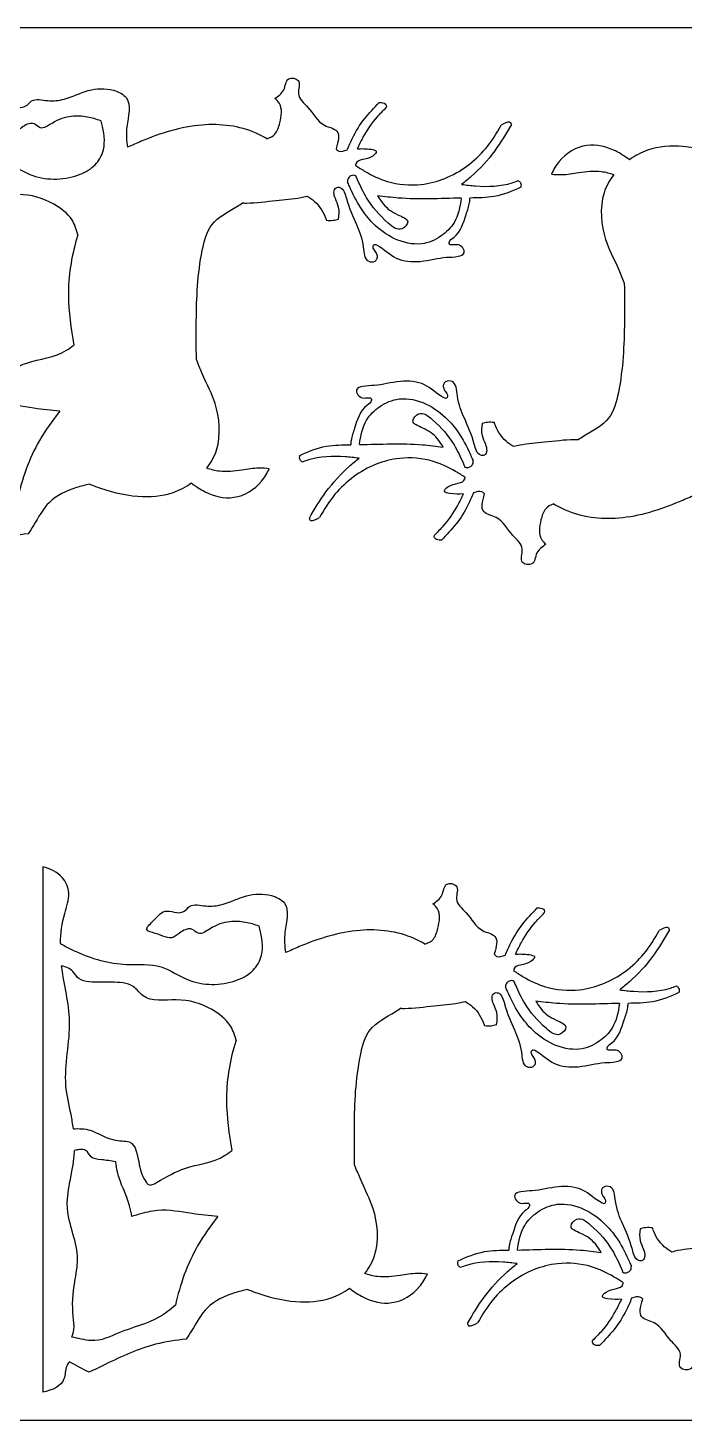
# Model space of a CAD drawing. Header units: inches. Extents: x 473.1 to 515.3, y 216.8 to 240.4.
# Drawn here: x 480.84 to 486.49, y 228.36 to 240.36 of the extents above; entities that cross this region are included whole.
import ezdxf

# ---------------------------------------------------------------- set-up
doc = ezdxf.new("R2010")
doc.units = ezdxf.units.IN
doc.header["$MEASUREMENT"] = 0

msp = doc.modelspace()

# ---------------------------------------------------------------- linework, layer by layer
at = {"color": 1}
for p, q in [((497.09, 240.362), (473.09, 240.362)), ((473.09, 228.362), (497.09, 228.362))]:
    msp.add_line(p, q, dxfattribs=at)
at = {"color": 5}
msp.add_line((480.966, 233.131), (480.966, 228.602), dxfattribs=at)
for points, knots in [([(482.966, 239.752), (482.98, 239.763), (483.009, 239.784), (483.059, 239.835), (483.057, 239.943), (483.205, 239.917), (483.137, 239.772), (483.281, 239.667), (483.345, 239.518), (483.536, 239.486), (483.514, 239.386), (483.493, 239.319)], [0.0335602, 0.0335602, 0.0335602, 0.0335602, 0.0751985, 0.1162753, 0.1974694, 0.2588353, 0.3456807, 0.4572883, 0.6191525, 0.7096887, 0.8188008, 0.8188008, 0.8188008, 0.8188008]), ([(481.468, 239.56), (481.43, 239.574), (481.348, 239.599), (481.198, 239.606), (481.071, 239.562), (480.955, 239.474), (480.886, 239.555), (480.797, 239.519), (480.712, 239.433), (480.612, 239.492), (480.469, 239.523), (480.578, 239.624), (480.648, 239.712), (480.749, 239.673), (480.825, 239.678), (480.881, 239.763), (481.014, 239.723), (481.177, 239.745), (481.354, 239.835), (481.546, 239.847), (481.749, 239.748), (481.679, 239.531), (481.688, 239.388), (481.697, 239.332)], [0.075344, 0.075344, 0.075344, 0.075344, 0.16897, 0.273404, 0.410715, 0.49524, 0.542149, 0.617082, 0.680191, 0.803806, 0.863576, 0.929606, 1.047787, 1.113322, 1.157595, 1.212393, 1.318851, 1.427877, 1.598184, 1.765158, 1.864327, 2.056465, 2.188796, 2.188796, 2.188796, 2.188796]), ([(482.897, 239.406), (482.925, 239.413), (482.977, 239.44), (483.018, 239.562), (483.035, 239.688), (482.981, 239.74), (482.966, 239.752)], [0.1203119, 0.1203119, 0.1203119, 0.1203119, 0.1902273, 0.2703508, 0.3992724, 0.4448537, 0.4448537, 0.4448537, 0.4448537]), ([(483.589, 239.31), (483.604, 239.344), (483.644, 239.439), (483.732, 239.58), (483.821, 239.672), (483.864, 239.717)], [0, 0, 0, 0, 0.0850094, 0.2379594, 0.3802232, 0.3802232, 0.3802232, 0.3802232]), ([(483.677, 239.319), (483.693, 239.353), (483.741, 239.45), (483.823, 239.572), (483.899, 239.649), (483.925, 239.674)], [0.0521259, 0.0521259, 0.0521259, 0.0521259, 0.1384535, 0.3022837, 0.3871305, 0.3871305, 0.3871305, 0.3871305]), ([(483.864, 239.717), (483.87, 239.718), (483.892, 239.719), (483.927, 239.706), (483.927, 239.683), (483.925, 239.674)], [0.04692625, 0.04692625, 0.04692625, 0.04692625, 0.06232295, 0.09595677, 0.11540307, 0.11540307, 0.11540307, 0.11540307]), ([(479.756, 239.411), (479.8, 239.386), (479.978, 239.292), (480.272, 239.21), (480.621, 239.246), (480.891, 239.045), (481.194, 239.047), (481.408, 239.155), (481.511, 239.306), (481.497, 239.454), (481.473, 239.544), (481.468, 239.56)], [0.054835, 0.054835, 0.054835, 0.054835, 0.172527, 0.517877, 0.747339, 0.944496, 1.262348, 1.382481, 1.487883, 1.66332, 1.702113, 1.702113, 1.702113, 1.702113]), ([(482.897, 239.406), (482.867, 239.424), (482.698, 239.513), (482.307, 239.559), (481.94, 239.44), (481.736, 239.35), (481.697, 239.332)], [0.1376505, 0.1376505, 0.1376505, 0.1376505, 0.2182258, 0.5808549, 0.9979028, 1.0964829, 1.0964829, 1.0964829, 1.0964829]), ([(483.661, 239.176), (483.688, 239.158), (483.774, 239.103), (483.957, 239.016), (484.201, 238.995), (484.507, 239.074), (484.757, 239.261), (484.877, 239.453), (484.915, 239.524)], [0.017713, 0.017713, 0.017713, 0.017713, 0.092927, 0.253472, 0.479955, 0.639706, 0.976773, 1.162903, 1.162903, 1.162903, 1.162903]), ([(485.004, 239.529), (484.959, 239.451), (484.861, 239.289), (484.709, 239.119), (484.603, 239.034), (484.575, 239.012)], [0.0963636, 0.0963636, 0.0963636, 0.0963636, 0.3031278, 0.533921, 0.6164938, 0.6164938, 0.6164938, 0.6164938]), ([(485.004, 239.529), (485.002, 239.54), (484.988, 239.559), (484.944, 239.539), (484.915, 239.524)], [0.1155174, 0.1155174, 0.1155174, 0.1155174, 0.1545353, 0.2169543, 0.2169543, 0.2169543, 0.2169543]), ([(483.493, 239.319), (483.5, 239.31), (483.525, 239.288), (483.563, 239.301), (483.589, 239.31)], [0.03012915, 0.03012915, 0.03012915, 0.03012915, 0.05590725, 0.11166837, 0.11166837, 0.11166837, 0.11166837]), ([(483.677, 239.319), (483.712, 239.321), (483.763, 239.322), (483.859, 239.303), (483.776, 239.213), (483.671, 239.236), (483.661, 239.181), (483.661, 239.176)], [0.0209127, 0.0209127, 0.0209127, 0.0209127, 0.1095426, 0.1458632, 0.1849923, 0.3086619, 0.3194369, 0.3194369, 0.3194369, 0.3194369]), ([(486.021, 239.225), (485.982, 239.253), (485.873, 239.325), (485.641, 239.385), (485.434, 239.256), (485.367, 239.14), (485.348, 239.101)], [0.0784206, 0.0784206, 0.0784206, 0.0784206, 0.1885057, 0.3809215, 0.5926017, 0.6909413, 0.6909413, 0.6909413, 0.6909413]), ([(486.895, 239.235), (486.878, 239.241), (486.745, 239.292), (486.507, 239.355), (486.213, 239.336), (486.068, 239.259), (486.021, 239.225)], [0.246599, 0.246599, 0.246599, 0.246599, 0.2868242, 0.5753262, 0.8107765, 0.9452505, 0.9452505, 0.9452505, 0.9452505]), ([(481.27, 238.578), (481.255, 238.631), (481.218, 238.735), (481.033, 238.876), (480.776, 238.951), (480.498, 238.896), (480.376, 239.074), (480.191, 239.08), (480.042, 239.073), (479.91, 239.094), (479.864, 239.187), (479.804, 239.21), (479.766, 239.218)], [0.124132, 0.124132, 0.124132, 0.124132, 0.227227, 0.383683, 0.629087, 0.851327, 0.940047, 1.086084, 1.234501, 1.306591, 1.368707, 1.454176, 1.454176, 1.454176, 1.454176]), ([(483.664, 239.087), (483.659, 239.09), (483.638, 239.095), (483.596, 239.078), (483.591, 239.049), (483.591, 239.035)], [0.0659547, 0.0659547, 0.0659547, 0.0659547, 0.08136451, 0.11863646, 0.15052841, 0.15052841, 0.15052841, 0.15052841]), ([(483.851, 238.915), (483.867, 238.889), (483.911, 238.82), (483.996, 238.757), (484.145, 238.706), (484.045, 238.593), (483.888, 238.721), (483.77, 238.856), (483.696, 239.01), (483.669, 239.075), (483.664, 239.087)], [0.0196757, 0.0196757, 0.0196757, 0.0196757, 0.0888288, 0.2069723, 0.2881224, 0.3474639, 0.4464288, 0.6664915, 0.7999461, 0.830024, 0.830024, 0.830024, 0.830024]), ([(484.575, 239.012), (484.615, 239.007), (484.76, 238.99), (484.93, 238.995), (485.046, 239.038), (485.063, 239.045)], [0.063853, 0.063853, 0.063853, 0.063853, 0.1562403, 0.4002459, 0.4427837, 0.4427837, 0.4427837, 0.4427837]), ([(485.063, 239.045), (485.071, 239.04), (485.088, 239.025), (485.088, 239.001), (485.084, 238.988)], [0.08456292, 0.08456292, 0.08456292, 0.08456292, 0.10556528, 0.13460463, 0.13460463, 0.13460463, 0.13460463]), ([(485.348, 239.101), (485.377, 239.098), (485.456, 239.093), (485.598, 239.117), (485.753, 239.137), (485.851, 239.109), (485.887, 239.097)], [0.0545896, 0.0545896, 0.0545896, 0.0545896, 0.1228537, 0.2369043, 0.3864798, 0.4737791, 0.4737791, 0.4737791, 0.4737791]), ([(485.887, 239.097), (485.85, 239.05), (485.754, 238.879), (485.789, 238.546), (485.891, 238.369), (485.96, 238.201), (485.976, 238.161)], [1.0863327, 1.0863327, 1.0863327, 1.0863327, 1.2223876, 1.5317938, 1.7528593, 1.8202167, 1.8202167, 1.8202167, 1.8202167]), ([(483.514, 238.712), (483.52, 238.747), (483.525, 238.809), (483.488, 238.882), (483.472, 238.934), (483.478, 238.969), (483.496, 238.989), (483.559, 238.987), (483.592, 238.835), (483.665, 238.678), (483.733, 238.511), (483.736, 238.343), (483.823, 238.342), (483.85, 238.37), (483.85, 238.405), (483.835, 238.433), (483.817, 238.454), (483.81, 238.474), (483.822, 238.5), (483.907, 238.459), (483.998, 238.355), (484.229, 238.336), (484.406, 238.388), (484.526, 238.385), (484.608, 238.411), (484.588, 238.471), (484.542, 238.498), (484.504, 238.49), (484.467, 238.491), (484.466, 238.53), (484.564, 238.583), (484.599, 238.718), (484.643, 238.834), (484.646, 238.882), (484.647, 238.895)], [0.028135, 0.028135, 0.028135, 0.028135, 0.108244, 0.169818, 0.213988, 0.231334, 0.248282, 0.27224, 0.357755, 0.54116, 0.697207, 0.798566, 0.841166, 0.859367, 0.884277, 0.914832, 0.930096, 0.94753, 0.965028, 0.978794, 1.135467, 1.296511, 1.472302, 1.549432, 1.594197, 1.629311, 1.665483, 1.708347, 1.723076, 1.735714, 1.781266, 1.953369, 2.036597, 2.066195, 2.066195, 2.066195, 2.066195]), ([(484.572, 238.894), (484.561, 238.818), (484.537, 238.691), (484.398, 238.554), (484.214, 238.476), (483.991, 238.53), (483.819, 238.658), (483.692, 238.819), (483.631, 238.946), (483.597, 239.022), (483.591, 239.035)], [0.025383, 0.025383, 0.025383, 0.025383, 0.196043, 0.318576, 0.458942, 0.639829, 0.817168, 0.946858, 1.108986, 1.140137, 1.140137, 1.140137, 1.140137]), ([(485.084, 238.988), (485.01, 238.953), (484.87, 238.896), (484.717, 238.896), (484.647, 238.895)], [0.0770294, 0.0770294, 0.0770294, 0.0770294, 0.2637155, 0.4254718, 0.4254718, 0.4254718, 0.4254718]), ([(482.29, 237.503), (482.289, 237.614), (482.287, 237.928), (482.302, 238.315), (482.402, 238.697), (482.581, 238.783), (482.672, 238.842), (482.687, 238.853)], [0.248618, 0.248618, 0.248618, 0.248618, 0.504585, 0.97587, 1.157697, 1.361445, 1.404524, 1.404524, 1.404524, 1.404524]), ([(482.687, 238.853), (482.698, 238.852), (482.795, 238.85), (482.963, 238.877), (483.138, 238.887), (483.224, 238.907), (483.242, 238.912)], [0.2197167, 0.2197167, 0.2197167, 0.2197167, 0.2456395, 0.443915, 0.608473, 0.6494679, 0.6494679, 0.6494679, 0.6494679]), ([(483.242, 238.912), (483.265, 238.898), (483.338, 238.849), (483.39, 238.767), (483.408, 238.706), (483.409, 238.704)], [0.0538007, 0.0538007, 0.0538007, 0.0538007, 0.1159326, 0.2582967, 0.263019, 0.263019, 0.263019, 0.263019]), ([(484.572, 238.894), (484.39, 238.89), (484.15, 238.877), (483.91, 238.907), (483.851, 238.915)], [0.4822642, 0.4822642, 0.4822642, 0.4822642, 0.9002877, 1.0386057, 1.0386057, 1.0386057, 1.0386057]), ([(483.409, 238.704), (483.429, 238.701), (483.464, 238.7), (483.499, 238.708), (483.515, 238.712)], [0.05747248, 0.05747248, 0.05747248, 0.05747248, 0.10340044, 0.14012477, 0.14012477, 0.14012477, 0.14012477]), ([(481.27, 238.578), (481.266, 238.566), (481.214, 238.397), (481.164, 238.075), (481.21, 237.77), (481.233, 237.627)], [0.1913878, 0.1913878, 0.1913878, 0.1913878, 0.2216024, 0.5971846, 0.9298349, 0.9298349, 0.9298349, 0.9298349]), ([(485.976, 238.161), (485.978, 238.05), (485.979, 237.735), (485.964, 237.348), (485.864, 236.967), (485.685, 236.881), (485.595, 236.821), (485.579, 236.811)], [0.248618, 0.248618, 0.248618, 0.248618, 0.504585, 0.97587, 1.157697, 1.361445, 1.404524, 1.404524, 1.404524, 1.404524]), ([(479.868, 237.814), (479.918, 237.817), (480.017, 237.813), (480.146, 237.733), (480.259, 237.709), (480.408, 237.705), (480.429, 237.507), (480.465, 237.389), (480.525, 237.317), (480.66, 237.392), (480.837, 237.5), (481.098, 237.523), (481.213, 237.611), (481.233, 237.627)], [0.082537, 0.082537, 0.082537, 0.082537, 0.195146, 0.312679, 0.419611, 0.467194, 0.632981, 0.759892, 0.778933, 0.834426, 1.045112, 1.320719, 1.379754, 1.379754, 1.379754, 1.379754]), ([(482.379, 236.567), (482.416, 236.614), (482.512, 236.784), (482.477, 237.117), (482.375, 237.295), (482.307, 237.463), (482.29, 237.503)], [1.0863327, 1.0863327, 1.0863327, 1.0863327, 1.2223876, 1.5317938, 1.7528593, 1.8202167, 1.8202167, 1.8202167, 1.8202167]), ([(484.752, 236.952), (484.746, 236.916), (484.741, 236.855), (484.779, 236.782), (484.794, 236.729), (484.788, 236.695), (484.77, 236.674), (484.707, 236.677), (484.674, 236.829), (484.602, 236.985), (484.533, 237.152), (484.53, 237.32), (484.444, 237.321), (484.416, 237.293), (484.416, 237.258), (484.431, 237.231), (484.449, 237.21), (484.457, 237.189), (484.445, 237.163), (484.359, 237.204), (484.269, 237.308), (484.037, 237.327), (483.861, 237.275), (483.741, 237.278), (483.658, 237.253), (483.678, 237.193), (483.724, 237.166), (483.762, 237.174), (483.799, 237.172), (483.8, 237.134), (483.702, 237.081), (483.667, 236.946), (483.624, 236.83), (483.62, 236.781), (483.62, 236.768)], [0.028135, 0.028135, 0.028135, 0.028135, 0.108244, 0.169818, 0.213988, 0.231334, 0.248282, 0.27224, 0.357755, 0.54116, 0.697207, 0.798566, 0.841166, 0.859367, 0.884277, 0.914832, 0.930096, 0.94753, 0.965028, 0.978794, 1.135467, 1.296511, 1.472302, 1.549432, 1.594197, 1.629311, 1.665483, 1.708347, 1.723076, 1.735714, 1.781266, 1.953369, 2.036597, 2.066195, 2.066195, 2.066195, 2.066195]), ([(483.694, 236.77), (483.705, 236.845), (483.729, 236.972), (483.868, 237.109), (484.052, 237.188), (484.276, 237.134), (484.447, 237.005), (484.574, 236.845), (484.635, 236.718), (484.669, 236.641), (484.675, 236.629)], [0.025383, 0.025383, 0.025383, 0.025383, 0.196043, 0.318576, 0.458942, 0.639829, 0.817168, 0.946858, 1.108986, 1.140137, 1.140137, 1.140137, 1.140137]), ([(481.113, 237.059), (481.039, 237.065), (480.866, 237.082), (480.635, 237.13), (480.463, 237.085), (480.39, 237.064), (480.372, 237.058)], [0.1057586, 0.1057586, 0.1057586, 0.1057586, 0.2772076, 0.5068894, 0.63755, 0.6821545, 0.6821545, 0.6821545, 0.6821545]), ([(481.113, 237.059), (481.05, 236.977), (480.883, 236.747), (480.787, 236.472), (480.747, 236.293)], [0.074139, 0.074139, 0.074139, 0.074139, 0.3108389, 0.7311346, 0.7311346, 0.7311346, 0.7311346]), ([(484.416, 236.749), (484.4, 236.775), (484.355, 236.843), (484.271, 236.906), (484.121, 236.957), (484.221, 237.071), (484.379, 236.942), (484.496, 236.807), (484.57, 236.654), (484.597, 236.588), (484.602, 236.576)], [0.0196757, 0.0196757, 0.0196757, 0.0196757, 0.0888288, 0.2069723, 0.2881224, 0.3474639, 0.4464288, 0.6664915, 0.7999461, 0.830024, 0.830024, 0.830024, 0.830024]), ([(484.857, 236.96), (484.837, 236.962), (484.802, 236.964), (484.767, 236.955), (484.751, 236.952)], [0.05747248, 0.05747248, 0.05747248, 0.05747248, 0.10340044, 0.14012477, 0.14012477, 0.14012477, 0.14012477]), ([(485.025, 236.752), (485.001, 236.765), (484.928, 236.815), (484.876, 236.897), (484.858, 236.958), (484.857, 236.96)], [0.0538007, 0.0538007, 0.0538007, 0.0538007, 0.1159326, 0.2582967, 0.263019, 0.263019, 0.263019, 0.263019]), ([(483.182, 236.676), (483.256, 236.711), (483.396, 236.767), (483.549, 236.768), (483.62, 236.768)], [0.0770294, 0.0770294, 0.0770294, 0.0770294, 0.2637155, 0.4254718, 0.4254718, 0.4254718, 0.4254718]), ([(483.694, 236.77), (483.876, 236.773), (484.117, 236.786), (484.356, 236.756), (484.416, 236.749)], [0.4822642, 0.4822642, 0.4822642, 0.4822642, 0.9002877, 1.0386057, 1.0386057, 1.0386057, 1.0386057]), ([(485.579, 236.811), (485.568, 236.811), (485.471, 236.813), (485.304, 236.787), (485.128, 236.777), (485.042, 236.756), (485.025, 236.752)], [0.2197167, 0.2197167, 0.2197167, 0.2197167, 0.2456395, 0.443915, 0.608473, 0.6494679, 0.6494679, 0.6494679, 0.6494679]), ([(483.204, 236.619), (483.195, 236.623), (483.178, 236.639), (483.178, 236.663), (483.182, 236.676)], [0.08456292, 0.08456292, 0.08456292, 0.08456292, 0.10556528, 0.13460463, 0.13460463, 0.13460463, 0.13460463]), ([(483.691, 236.652), (483.651, 236.657), (483.506, 236.673), (483.336, 236.668), (483.221, 236.626), (483.204, 236.619)], [0.063853, 0.063853, 0.063853, 0.063853, 0.1562403, 0.4002459, 0.4427837, 0.4427837, 0.4427837, 0.4427837]), ([(483.263, 236.135), (483.307, 236.213), (483.405, 236.375), (483.558, 236.544), (483.663, 236.63), (483.691, 236.652)], [0.0963636, 0.0963636, 0.0963636, 0.0963636, 0.3031278, 0.533921, 0.6164938, 0.6164938, 0.6164938, 0.6164938]), ([(484.605, 236.488), (484.578, 236.505), (484.492, 236.56), (484.309, 236.647), (484.065, 236.668), (483.76, 236.589), (483.509, 236.403), (483.39, 236.211), (483.351, 236.14)], [0.017713, 0.017713, 0.017713, 0.017713, 0.092927, 0.253472, 0.479955, 0.639706, 0.976773, 1.162903, 1.162903, 1.162903, 1.162903]), ([(482.246, 236.439), (482.284, 236.41), (482.393, 236.338), (482.625, 236.279), (482.832, 236.408), (482.899, 236.524), (482.918, 236.562)], [0.0784206, 0.0784206, 0.0784206, 0.0784206, 0.1885057, 0.3809215, 0.5926017, 0.6909413, 0.6909413, 0.6909413, 0.6909413]), ([(482.918, 236.562), (482.889, 236.565), (482.81, 236.571), (482.668, 236.547), (482.514, 236.527), (482.415, 236.554), (482.379, 236.567)], [0.0545896, 0.0545896, 0.0545896, 0.0545896, 0.1228537, 0.2369043, 0.3864798, 0.4737791, 0.4737791, 0.4737791, 0.4737791]), ([(484.602, 236.576), (484.608, 236.574), (484.628, 236.569), (484.671, 236.586), (484.675, 236.614), (484.675, 236.629)], [0.0659547, 0.0659547, 0.0659547, 0.0659547, 0.08136451, 0.11863646, 0.15052841, 0.15052841, 0.15052841, 0.15052841]), ([(481.372, 236.429), (481.333, 236.421), (481.208, 236.39), (481.009, 236.297), (480.915, 236.116), (480.856, 236.024), (480.84, 236)], [0.2059583, 0.2059583, 0.2059583, 0.2059583, 0.2961113, 0.5010666, 0.6865052, 0.7527134, 0.7527134, 0.7527134, 0.7527134]), ([(481.372, 236.429), (481.388, 236.422), (481.521, 236.371), (481.76, 236.308), (482.053, 236.328), (482.198, 236.404), (482.246, 236.439)], [0.246599, 0.246599, 0.246599, 0.246599, 0.2868242, 0.5753262, 0.8107765, 0.9452505, 0.9452505, 0.9452505, 0.9452505]), ([(484.589, 236.344), (484.554, 236.342), (484.503, 236.342), (484.407, 236.36), (484.491, 236.45), (484.595, 236.427), (484.605, 236.483), (484.605, 236.488)], [0.0209127, 0.0209127, 0.0209127, 0.0209127, 0.1095426, 0.1458632, 0.1849923, 0.3086619, 0.3194369, 0.3194369, 0.3194369, 0.3194369]), ([(484.589, 236.344), (484.573, 236.31), (484.525, 236.213), (484.443, 236.092), (484.367, 236.015), (484.341, 235.989)], [0.0521259, 0.0521259, 0.0521259, 0.0521259, 0.1384535, 0.3022837, 0.3871305, 0.3871305, 0.3871305, 0.3871305]), ([(484.677, 236.353), (484.663, 236.319), (484.622, 236.225), (484.534, 236.083), (484.445, 235.991), (484.402, 235.947)], [0, 0, 0, 0, 0.0850094, 0.2379594, 0.3802232, 0.3802232, 0.3802232, 0.3802232]), ([(484.773, 236.345), (484.766, 236.353), (484.741, 236.375), (484.703, 236.362), (484.677, 236.353)], [0.03012915, 0.03012915, 0.03012915, 0.03012915, 0.05590725, 0.11166837, 0.11166837, 0.11166837, 0.11166837]), ([(485.301, 235.911), (485.286, 235.901), (485.257, 235.879), (485.207, 235.828), (485.21, 235.72), (485.061, 235.746), (485.129, 235.892), (484.985, 235.997), (484.921, 236.145), (484.73, 236.177), (484.752, 236.277), (484.773, 236.345)], [0.0335602, 0.0335602, 0.0335602, 0.0335602, 0.0751985, 0.1162753, 0.1974694, 0.2588353, 0.3456807, 0.4572883, 0.6191525, 0.7096887, 0.8188008, 0.8188008, 0.8188008, 0.8188008]), ([(485.37, 236.258), (485.4, 236.24), (485.569, 236.15), (485.959, 236.104), (486.326, 236.223), (486.53, 236.313), (486.569, 236.331)], [0.1376505, 0.1376505, 0.1376505, 0.1376505, 0.2182258, 0.5808549, 0.9979028, 1.0964829, 1.0964829, 1.0964829, 1.0964829]), ([(485.37, 236.258), (485.341, 236.25), (485.289, 236.223), (485.249, 236.101), (485.232, 235.976), (485.285, 235.924), (485.301, 235.911)], [0.1203119, 0.1203119, 0.1203119, 0.1203119, 0.1902273, 0.2703508, 0.3992724, 0.4448537, 0.4448537, 0.4448537, 0.4448537]), ([(483.263, 236.135), (483.265, 236.123), (483.278, 236.104), (483.322, 236.124), (483.351, 236.14)], [0.1155174, 0.1155174, 0.1155174, 0.1155174, 0.1545353, 0.2169543, 0.2169543, 0.2169543, 0.2169543]), ([(480.84, 236), (480.751, 235.991), (480.509, 235.956), (480.236, 235.829), (480.05, 235.738), (480.005, 235.716)], [0.1680904, 0.1680904, 0.1680904, 0.1680904, 0.3740937, 0.7346721, 0.8517959, 0.8517959, 0.8517959, 0.8517959]), ([(484.402, 235.947), (484.396, 235.945), (484.374, 235.944), (484.339, 235.958), (484.339, 235.98), (484.341, 235.989)], [0.04692625, 0.04692625, 0.04692625, 0.04692625, 0.06232295, 0.09595677, 0.11540307, 0.11540307, 0.11540307, 0.11540307]), ([(481.118, 232.47), (481.12, 232.557), (481.139, 232.704), (481.213, 232.892), (481.138, 233.069), (481.03, 233.112), (480.966, 233.131)], [2.72554, 2.72554, 2.72554, 2.72554, 2.9260651, 3.0634091, 3.1765819, 3.3247475, 3.3247475, 3.3247475, 3.3247475]), ([(484.328, 232.811), (484.342, 232.821), (484.371, 232.843), (484.421, 232.894), (484.419, 233.002), (484.567, 232.976), (484.499, 232.831), (484.643, 232.726), (484.707, 232.577), (484.898, 232.545), (484.876, 232.445), (484.855, 232.378)], [0.0335602, 0.0335602, 0.0335602, 0.0335602, 0.0751985, 0.1162753, 0.1974694, 0.2588353, 0.3456807, 0.4572883, 0.6191525, 0.7096887, 0.8188008, 0.8188008, 0.8188008, 0.8188008]), ([(482.83, 232.619), (482.792, 232.633), (482.71, 232.658), (482.56, 232.665), (482.433, 232.621), (482.317, 232.532), (482.248, 232.613), (482.159, 232.578), (482.074, 232.492), (481.974, 232.551), (481.831, 232.582), (481.94, 232.683), (482.01, 232.771), (482.111, 232.732), (482.187, 232.737), (482.243, 232.822), (482.376, 232.782), (482.539, 232.804), (482.716, 232.894), (482.908, 232.906), (483.111, 232.807), (483.041, 232.59), (483.05, 232.447), (483.059, 232.391)], [0.075344, 0.075344, 0.075344, 0.075344, 0.16897, 0.273404, 0.410715, 0.49524, 0.542149, 0.617082, 0.680191, 0.803806, 0.863576, 0.929606, 1.047787, 1.113322, 1.157595, 1.212393, 1.318851, 1.427877, 1.598184, 1.765158, 1.864327, 2.056465, 2.188796, 2.188796, 2.188796, 2.188796]), ([(484.259, 232.465), (484.287, 232.472), (484.339, 232.499), (484.38, 232.621), (484.397, 232.747), (484.343, 232.799), (484.328, 232.811)], [0.1203119, 0.1203119, 0.1203119, 0.1203119, 0.1902273, 0.2703508, 0.3992724, 0.4448537, 0.4448537, 0.4448537, 0.4448537]), ([(484.951, 232.369), (484.966, 232.403), (485.006, 232.498), (485.094, 232.639), (485.183, 232.731), (485.226, 232.776)], [0, 0, 0, 0, 0.0850094, 0.2379594, 0.3802232, 0.3802232, 0.3802232, 0.3802232]), ([(485.039, 232.378), (485.055, 232.412), (485.103, 232.509), (485.185, 232.631), (485.261, 232.707), (485.287, 232.733)], [0.0521259, 0.0521259, 0.0521259, 0.0521259, 0.1384535, 0.3022837, 0.3871305, 0.3871305, 0.3871305, 0.3871305]), ([(485.226, 232.776), (485.232, 232.777), (485.254, 232.778), (485.289, 232.765), (485.289, 232.742), (485.287, 232.733)], [0.04692625, 0.04692625, 0.04692625, 0.04692625, 0.06232295, 0.09595677, 0.11540307, 0.11540307, 0.11540307, 0.11540307]), ([(481.118, 232.47), (481.162, 232.445), (481.34, 232.351), (481.634, 232.269), (481.983, 232.305), (482.253, 232.104), (482.556, 232.106), (482.77, 232.214), (482.873, 232.365), (482.859, 232.513), (482.835, 232.603), (482.83, 232.619)], [0.054835, 0.054835, 0.054835, 0.054835, 0.172527, 0.517877, 0.747339, 0.944496, 1.262348, 1.382481, 1.487883, 1.66332, 1.702113, 1.702113, 1.702113, 1.702113]), ([(484.259, 232.465), (484.229, 232.482), (484.06, 232.572), (483.669, 232.618), (483.302, 232.499), (483.098, 232.409), (483.059, 232.391)], [0.1376505, 0.1376505, 0.1376505, 0.1376505, 0.2182258, 0.5808549, 0.9979028, 1.0964829, 1.0964829, 1.0964829, 1.0964829]), ([(485.023, 232.235), (485.05, 232.217), (485.136, 232.162), (485.319, 232.075), (485.563, 232.054), (485.869, 232.133), (486.119, 232.319), (486.239, 232.511), (486.277, 232.583)], [0.017713, 0.017713, 0.017713, 0.017713, 0.092927, 0.253472, 0.479955, 0.639706, 0.976773, 1.162903, 1.162903, 1.162903, 1.162903]), ([(486.366, 232.588), (486.321, 232.51), (486.223, 232.348), (486.071, 232.178), (485.965, 232.093), (485.937, 232.071)], [0.0963636, 0.0963636, 0.0963636, 0.0963636, 0.3031278, 0.533921, 0.6164938, 0.6164938, 0.6164938, 0.6164938]), ([(486.366, 232.588), (486.364, 232.599), (486.35, 232.618), (486.306, 232.598), (486.277, 232.583)], [0.1155174, 0.1155174, 0.1155174, 0.1155174, 0.1545353, 0.2169543, 0.2169543, 0.2169543, 0.2169543]), ([(484.855, 232.378), (484.862, 232.369), (484.887, 232.347), (484.925, 232.36), (484.951, 232.369)], [0.03012915, 0.03012915, 0.03012915, 0.03012915, 0.05590725, 0.11166837, 0.11166837, 0.11166837, 0.11166837]), ([(485.039, 232.378), (485.074, 232.38), (485.125, 232.381), (485.221, 232.362), (485.138, 232.272), (485.033, 232.295), (485.023, 232.239), (485.023, 232.235)], [0.0209127, 0.0209127, 0.0209127, 0.0209127, 0.1095426, 0.1458632, 0.1849923, 0.3086619, 0.3194369, 0.3194369, 0.3194369, 0.3194369]), ([(481.23, 230.873), (481.225, 230.914), (481.204, 231.039), (481.128, 231.343), (481.246, 231.776), (481.149, 232.114), (481.129, 232.274), (481.128, 232.277)], [1.48944, 1.48944, 1.48944, 1.48944, 1.584694, 1.779521, 2.207203, 2.570887, 2.57787, 2.57787, 2.57787, 2.57787]), ([(482.632, 231.637), (482.617, 231.69), (482.58, 231.793), (482.395, 231.935), (482.138, 232.01), (481.86, 231.955), (481.738, 232.133), (481.553, 232.138), (481.404, 232.132), (481.272, 232.153), (481.226, 232.246), (481.166, 232.269), (481.128, 232.277)], [0.124132, 0.124132, 0.124132, 0.124132, 0.227227, 0.383683, 0.629087, 0.851327, 0.940047, 1.086084, 1.234501, 1.306591, 1.368707, 1.454176, 1.454176, 1.454176, 1.454176]), ([(485.026, 232.146), (485.021, 232.149), (485, 232.154), (484.958, 232.137), (484.953, 232.108), (484.953, 232.093)], [0.0659547, 0.0659547, 0.0659547, 0.0659547, 0.08136451, 0.11863646, 0.15052841, 0.15052841, 0.15052841, 0.15052841]), ([(485.934, 231.953), (485.923, 231.877), (485.899, 231.75), (485.76, 231.613), (485.576, 231.535), (485.353, 231.589), (485.181, 231.717), (485.054, 231.878), (484.993, 232.004), (484.959, 232.081), (484.953, 232.093)], [0.025383, 0.025383, 0.025383, 0.025383, 0.196043, 0.318576, 0.458942, 0.639829, 0.817168, 0.946858, 1.108986, 1.140137, 1.140137, 1.140137, 1.140137]), ([(485.213, 231.974), (485.229, 231.948), (485.273, 231.879), (485.358, 231.816), (485.507, 231.765), (485.407, 231.651), (485.25, 231.78), (485.132, 231.915), (485.058, 232.069), (485.031, 232.134), (485.026, 232.146)], [0.0196757, 0.0196757, 0.0196757, 0.0196757, 0.0888288, 0.2069723, 0.2881224, 0.3474639, 0.4464288, 0.6664915, 0.7999461, 0.830024, 0.830024, 0.830024, 0.830024]), ([(485.937, 232.071), (485.977, 232.065), (486.122, 232.049), (486.292, 232.054), (486.408, 232.097), (486.425, 232.104)], [0.063853, 0.063853, 0.063853, 0.063853, 0.1562403, 0.4002459, 0.4427837, 0.4427837, 0.4427837, 0.4427837]), ([(486.425, 232.104), (486.433, 232.099), (486.45, 232.084), (486.45, 232.06), (486.446, 232.047)], [0.08456292, 0.08456292, 0.08456292, 0.08456292, 0.10556528, 0.13460463, 0.13460463, 0.13460463, 0.13460463]), ([(484.049, 231.912), (484.06, 231.911), (484.157, 231.909), (484.325, 231.936), (484.5, 231.946), (484.586, 231.966), (484.604, 231.971)], [0.2197167, 0.2197167, 0.2197167, 0.2197167, 0.2456395, 0.443915, 0.608473, 0.6494679, 0.6494679, 0.6494679, 0.6494679]), ([(484.604, 231.971), (484.627, 231.957), (484.7, 231.908), (484.752, 231.826), (484.77, 231.765), (484.771, 231.763)], [0.0538007, 0.0538007, 0.0538007, 0.0538007, 0.1159326, 0.2582967, 0.263019, 0.263019, 0.263019, 0.263019]), ([(484.876, 231.771), (484.882, 231.806), (484.887, 231.868), (484.85, 231.941), (484.834, 231.993), (484.84, 232.028), (484.858, 232.048), (484.921, 232.046), (484.954, 231.894), (485.027, 231.737), (485.095, 231.57), (485.098, 231.402), (485.185, 231.401), (485.212, 231.429), (485.212, 231.464), (485.197, 231.491), (485.179, 231.513), (485.172, 231.533), (485.184, 231.559), (485.269, 231.518), (485.36, 231.414), (485.591, 231.395), (485.768, 231.447), (485.888, 231.444), (485.97, 231.47), (485.95, 231.53), (485.904, 231.557), (485.866, 231.549), (485.829, 231.55), (485.828, 231.589), (485.926, 231.642), (485.961, 231.777), (486.005, 231.893), (486.008, 231.941), (486.009, 231.954)], [0.028135, 0.028135, 0.028135, 0.028135, 0.108244, 0.169818, 0.213988, 0.231334, 0.248282, 0.27224, 0.357755, 0.54116, 0.697207, 0.798566, 0.841166, 0.859367, 0.884277, 0.914832, 0.930096, 0.94753, 0.965028, 0.978794, 1.135467, 1.296511, 1.472302, 1.549432, 1.594197, 1.629311, 1.665483, 1.708347, 1.723076, 1.735714, 1.781266, 1.953369, 2.036597, 2.066195, 2.066195, 2.066195, 2.066195]), ([(485.934, 231.953), (485.752, 231.949), (485.512, 231.936), (485.272, 231.966), (485.213, 231.974)], [0.4822642, 0.4822642, 0.4822642, 0.4822642, 0.9002877, 1.0386057, 1.0386057, 1.0386057, 1.0386057]), ([(486.446, 232.047), (486.372, 232.012), (486.232, 231.955), (486.079, 231.955), (486.009, 231.954)], [0.0770294, 0.0770294, 0.0770294, 0.0770294, 0.2637155, 0.4254718, 0.4254718, 0.4254718, 0.4254718]), ([(483.652, 230.562), (483.651, 230.673), (483.649, 230.987), (483.664, 231.374), (483.764, 231.756), (483.943, 231.842), (484.034, 231.901), (484.049, 231.912)], [0.248618, 0.248618, 0.248618, 0.248618, 0.504585, 0.97587, 1.157697, 1.361445, 1.404524, 1.404524, 1.404524, 1.404524]), ([(484.771, 231.763), (484.791, 231.76), (484.826, 231.758), (484.861, 231.767), (484.877, 231.771)], [0.05747248, 0.05747248, 0.05747248, 0.05747248, 0.10340044, 0.14012477, 0.14012477, 0.14012477, 0.14012477]), ([(482.632, 231.637), (482.628, 231.625), (482.576, 231.456), (482.526, 231.134), (482.572, 230.829), (482.595, 230.686)], [0.1913878, 0.1913878, 0.1913878, 0.1913878, 0.2216024, 0.5971846, 0.9298349, 0.9298349, 0.9298349, 0.9298349]), ([(481.23, 230.873), (481.28, 230.876), (481.379, 230.872), (481.508, 230.792), (481.621, 230.768), (481.77, 230.764), (481.791, 230.566), (481.827, 230.448), (481.887, 230.376), (482.022, 230.451), (482.199, 230.559), (482.46, 230.582), (482.575, 230.67), (482.595, 230.686)], [0.082537, 0.082537, 0.082537, 0.082537, 0.195146, 0.312679, 0.419611, 0.467194, 0.632981, 0.759892, 0.778933, 0.834426, 1.045112, 1.320719, 1.379754, 1.379754, 1.379754, 1.379754]), ([(481.217, 229.078), (481.226, 229.099), (481.243, 229.156), (481.216, 229.319), (481.23, 229.52), (481.3, 229.832), (481.116, 230.18), (481.228, 230.494), (481.239, 230.663), (481.24, 230.687)], [0.094414, 0.094414, 0.094414, 0.094414, 0.148095, 0.234589, 0.465086, 0.615051, 0.957544, 1.291396, 1.346238, 1.346238, 1.346238, 1.346238]), ([(481.596, 230.588), (481.554, 230.595), (481.453, 230.611), (481.383, 230.612), (481.348, 230.694), (481.287, 230.696), (481.254, 230.69), (481.24, 230.687)], [0.1173741, 0.1173741, 0.1173741, 0.1173741, 0.1762866, 0.2497739, 0.3023538, 0.3466083, 0.3786297, 0.3786297, 0.3786297, 0.3786297]), ([(481.734, 230.117), (481.729, 230.148), (481.704, 230.279), (481.618, 230.427), (481.599, 230.559), (481.596, 230.588)], [0.1617257, 0.1617257, 0.1617257, 0.1617257, 0.2335168, 0.4731251, 0.5406743, 0.5406743, 0.5406743, 0.5406743]), ([(483.741, 229.626), (483.778, 229.673), (483.874, 229.843), (483.839, 230.176), (483.737, 230.354), (483.669, 230.522), (483.652, 230.562)], [1.0863327, 1.0863327, 1.0863327, 1.0863327, 1.2223876, 1.5317938, 1.7528593, 1.8202167, 1.8202167, 1.8202167, 1.8202167]), ([(486.114, 230.011), (486.108, 229.975), (486.103, 229.914), (486.141, 229.841), (486.156, 229.788), (486.15, 229.754), (486.132, 229.733), (486.069, 229.736), (486.036, 229.888), (485.964, 230.044), (485.895, 230.211), (485.892, 230.379), (485.806, 230.38), (485.778, 230.352), (485.778, 230.317), (485.793, 230.29), (485.811, 230.269), (485.819, 230.248), (485.807, 230.222), (485.721, 230.263), (485.631, 230.367), (485.399, 230.386), (485.223, 230.334), (485.103, 230.337), (485.02, 230.312), (485.04, 230.252), (485.086, 230.225), (485.124, 230.233), (485.161, 230.231), (485.162, 230.192), (485.064, 230.139), (485.029, 230.004), (484.986, 229.889), (484.982, 229.84), (484.982, 229.827)], [0.028135, 0.028135, 0.028135, 0.028135, 0.108244, 0.169818, 0.213988, 0.231334, 0.248282, 0.27224, 0.357755, 0.54116, 0.697207, 0.798566, 0.841166, 0.859367, 0.884277, 0.914832, 0.930096, 0.94753, 0.965028, 0.978794, 1.135467, 1.296511, 1.472302, 1.549432, 1.594197, 1.629311, 1.665483, 1.708347, 1.723076, 1.735714, 1.781266, 1.953369, 2.036597, 2.066195, 2.066195, 2.066195, 2.066195]), ([(482.475, 230.118), (482.401, 230.124), (482.228, 230.141), (481.997, 230.189), (481.825, 230.144), (481.752, 230.123), (481.734, 230.117)], [0.1057586, 0.1057586, 0.1057586, 0.1057586, 0.2772076, 0.5068894, 0.63755, 0.6821545, 0.6821545, 0.6821545, 0.6821545]), ([(485.056, 229.828), (485.067, 229.904), (485.091, 230.031), (485.23, 230.168), (485.414, 230.247), (485.638, 230.193), (485.809, 230.064), (485.936, 229.904), (485.997, 229.777), (486.031, 229.7), (486.037, 229.688)], [0.025383, 0.025383, 0.025383, 0.025383, 0.196043, 0.318576, 0.458942, 0.639829, 0.817168, 0.946858, 1.108986, 1.140137, 1.140137, 1.140137, 1.140137]), ([(482.475, 230.118), (482.412, 230.036), (482.245, 229.805), (482.149, 229.531), (482.109, 229.352)], [0.074139, 0.074139, 0.074139, 0.074139, 0.3108389, 0.7311346, 0.7311346, 0.7311346, 0.7311346]), ([(485.778, 229.807), (485.762, 229.833), (485.717, 229.902), (485.633, 229.965), (485.483, 230.016), (485.583, 230.13), (485.741, 230.001), (485.858, 229.866), (485.932, 229.713), (485.959, 229.647), (485.964, 229.635)], [0.0196757, 0.0196757, 0.0196757, 0.0196757, 0.0888288, 0.2069723, 0.2881224, 0.3474639, 0.4464288, 0.6664915, 0.7999461, 0.830024, 0.830024, 0.830024, 0.830024]), ([(486.219, 230.019), (486.199, 230.021), (486.164, 230.023), (486.129, 230.014), (486.113, 230.011)], [0.05747248, 0.05747248, 0.05747248, 0.05747248, 0.10340044, 0.14012477, 0.14012477, 0.14012477, 0.14012477]), ([(486.387, 229.81), (486.363, 229.824), (486.29, 229.873), (486.238, 229.956), (486.22, 230.017), (486.219, 230.019)], [0.0538007, 0.0538007, 0.0538007, 0.0538007, 0.1159326, 0.2582967, 0.263019, 0.263019, 0.263019, 0.263019]), ([(484.544, 229.734), (484.618, 229.769), (484.758, 229.826), (484.911, 229.827), (484.982, 229.827)], [0.0770294, 0.0770294, 0.0770294, 0.0770294, 0.2637155, 0.4254718, 0.4254718, 0.4254718, 0.4254718]), ([(485.056, 229.828), (485.238, 229.832), (485.479, 229.845), (485.718, 229.815), (485.778, 229.807)], [0.4822642, 0.4822642, 0.4822642, 0.4822642, 0.9002877, 1.0386057, 1.0386057, 1.0386057, 1.0386057]), ([(486.941, 229.869), (486.93, 229.87), (486.833, 229.872), (486.666, 229.846), (486.49, 229.836), (486.404, 229.815), (486.387, 229.81)], [0.2197167, 0.2197167, 0.2197167, 0.2197167, 0.2456395, 0.443915, 0.608473, 0.6494679, 0.6494679, 0.6494679, 0.6494679]), ([(484.566, 229.677), (484.557, 229.682), (484.54, 229.698), (484.54, 229.721), (484.544, 229.734)], [0.08456292, 0.08456292, 0.08456292, 0.08456292, 0.10556528, 0.13460463, 0.13460463, 0.13460463, 0.13460463]), ([(485.053, 229.711), (485.013, 229.716), (484.868, 229.732), (484.698, 229.727), (484.583, 229.684), (484.566, 229.677)], [0.063853, 0.063853, 0.063853, 0.063853, 0.1562403, 0.4002459, 0.4427837, 0.4427837, 0.4427837, 0.4427837]), ([(484.625, 229.194), (484.669, 229.272), (484.767, 229.434), (484.92, 229.603), (485.025, 229.689), (485.053, 229.711)], [0.0963636, 0.0963636, 0.0963636, 0.0963636, 0.3031278, 0.533921, 0.6164938, 0.6164938, 0.6164938, 0.6164938]), ([(485.967, 229.546), (485.94, 229.564), (485.854, 229.619), (485.671, 229.706), (485.427, 229.727), (485.122, 229.648), (484.871, 229.462), (484.752, 229.27), (484.713, 229.199)], [0.017713, 0.017713, 0.017713, 0.017713, 0.092927, 0.253472, 0.479955, 0.639706, 0.976773, 1.162903, 1.162903, 1.162903, 1.162903]), ([(485.964, 229.635), (485.97, 229.632), (485.99, 229.628), (486.033, 229.645), (486.037, 229.673), (486.037, 229.688)], [0.0659547, 0.0659547, 0.0659547, 0.0659547, 0.08136451, 0.11863646, 0.15052841, 0.15052841, 0.15052841, 0.15052841]), ([(483.608, 229.498), (483.646, 229.469), (483.755, 229.397), (483.987, 229.338), (484.194, 229.467), (484.261, 229.583), (484.28, 229.621)], [0.0784206, 0.0784206, 0.0784206, 0.0784206, 0.1885057, 0.3809215, 0.5926017, 0.6909413, 0.6909413, 0.6909413, 0.6909413]), ([(484.28, 229.621), (484.251, 229.624), (484.172, 229.63), (484.03, 229.606), (483.876, 229.586), (483.777, 229.613), (483.741, 229.626)], [0.0545896, 0.0545896, 0.0545896, 0.0545896, 0.1228537, 0.2369043, 0.3864798, 0.4737791, 0.4737791, 0.4737791, 0.4737791]), ([(482.734, 229.488), (482.695, 229.48), (482.57, 229.449), (482.371, 229.356), (482.277, 229.175), (482.218, 229.083), (482.202, 229.059)], [0.2059583, 0.2059583, 0.2059583, 0.2059583, 0.2961113, 0.5010666, 0.6865052, 0.7527134, 0.7527134, 0.7527134, 0.7527134]), ([(482.734, 229.488), (482.75, 229.481), (482.883, 229.43), (483.122, 229.367), (483.415, 229.387), (483.56, 229.463), (483.608, 229.498)], [0.246599, 0.246599, 0.246599, 0.246599, 0.2868242, 0.5753262, 0.8107765, 0.9452505, 0.9452505, 0.9452505, 0.9452505]), ([(485.951, 229.403), (485.916, 229.401), (485.865, 229.401), (485.769, 229.419), (485.853, 229.509), (485.957, 229.486), (485.967, 229.542), (485.967, 229.546)], [0.0209127, 0.0209127, 0.0209127, 0.0209127, 0.1095426, 0.1458632, 0.1849923, 0.3086619, 0.3194369, 0.3194369, 0.3194369, 0.3194369]), ([(482.109, 229.352), (482.066, 229.314), (481.922, 229.203), (481.653, 229.142), (481.432, 229.02), (481.269, 229.068), (481.217, 229.078)], [0.1034651, 0.1034651, 0.1034651, 0.1034651, 0.2363349, 0.5242128, 0.7175892, 0.8267032, 0.8267032, 0.8267032, 0.8267032]), ([(485.951, 229.403), (485.935, 229.369), (485.887, 229.272), (485.805, 229.15), (485.729, 229.074), (485.703, 229.048)], [0.0521259, 0.0521259, 0.0521259, 0.0521259, 0.1384535, 0.3022837, 0.3871305, 0.3871305, 0.3871305, 0.3871305]), ([(486.039, 229.412), (486.025, 229.378), (485.984, 229.284), (485.896, 229.142), (485.807, 229.05), (485.764, 229.006)], [0, 0, 0, 0, 0.0850094, 0.2379594, 0.3802232, 0.3802232, 0.3802232, 0.3802232]), ([(486.135, 229.404), (486.128, 229.412), (486.103, 229.434), (486.065, 229.421), (486.039, 229.412)], [0.03012915, 0.03012915, 0.03012915, 0.03012915, 0.05590725, 0.11166837, 0.11166837, 0.11166837, 0.11166837]), ([(486.663, 228.97), (486.648, 228.96), (486.619, 228.938), (486.569, 228.887), (486.572, 228.779), (486.423, 228.805), (486.491, 228.951), (486.347, 229.056), (486.283, 229.204), (486.092, 229.236), (486.114, 229.336), (486.135, 229.404)], [0.0335602, 0.0335602, 0.0335602, 0.0335602, 0.0751985, 0.1162753, 0.1974694, 0.2588353, 0.3456807, 0.4572883, 0.6191525, 0.7096887, 0.8188008, 0.8188008, 0.8188008, 0.8188008]), ([(484.625, 229.194), (484.627, 229.182), (484.64, 229.163), (484.684, 229.183), (484.713, 229.199)], [0.1155174, 0.1155174, 0.1155174, 0.1155174, 0.1545353, 0.2169543, 0.2169543, 0.2169543, 0.2169543]), ([(482.202, 229.059), (482.113, 229.05), (481.871, 229.015), (481.598, 228.888), (481.412, 228.797), (481.367, 228.774)], [0.1680904, 0.1680904, 0.1680904, 0.1680904, 0.3740937, 0.7346721, 0.8517959, 0.8517959, 0.8517959, 0.8517959]), ([(485.764, 229.006), (485.758, 229.004), (485.736, 229.003), (485.701, 229.016), (485.701, 229.039), (485.703, 229.048)], [0.04692625, 0.04692625, 0.04692625, 0.04692625, 0.06232295, 0.09595677, 0.11540307, 0.11540307, 0.11540307, 0.11540307]), ([(481.196, 228.865), (481.187, 228.853), (481.159, 228.811), (481.164, 228.665), (481.051, 228.622), (480.966, 228.602)], [0.093887, 0.093887, 0.093887, 0.093887, 0.1287124, 0.2162796, 0.3886242, 0.3886242, 0.3886242, 0.3886242])]:
    msp.add_open_spline(points, degree=3, knots=knots, dxfattribs=at)
msp.add_open_spline([(481.367, 228.774), (481.31, 228.804), (481.253, 228.835), (481.196, 228.865)], degree=3, dxfattribs=at)

doc.saveas('drawing.dxf')
